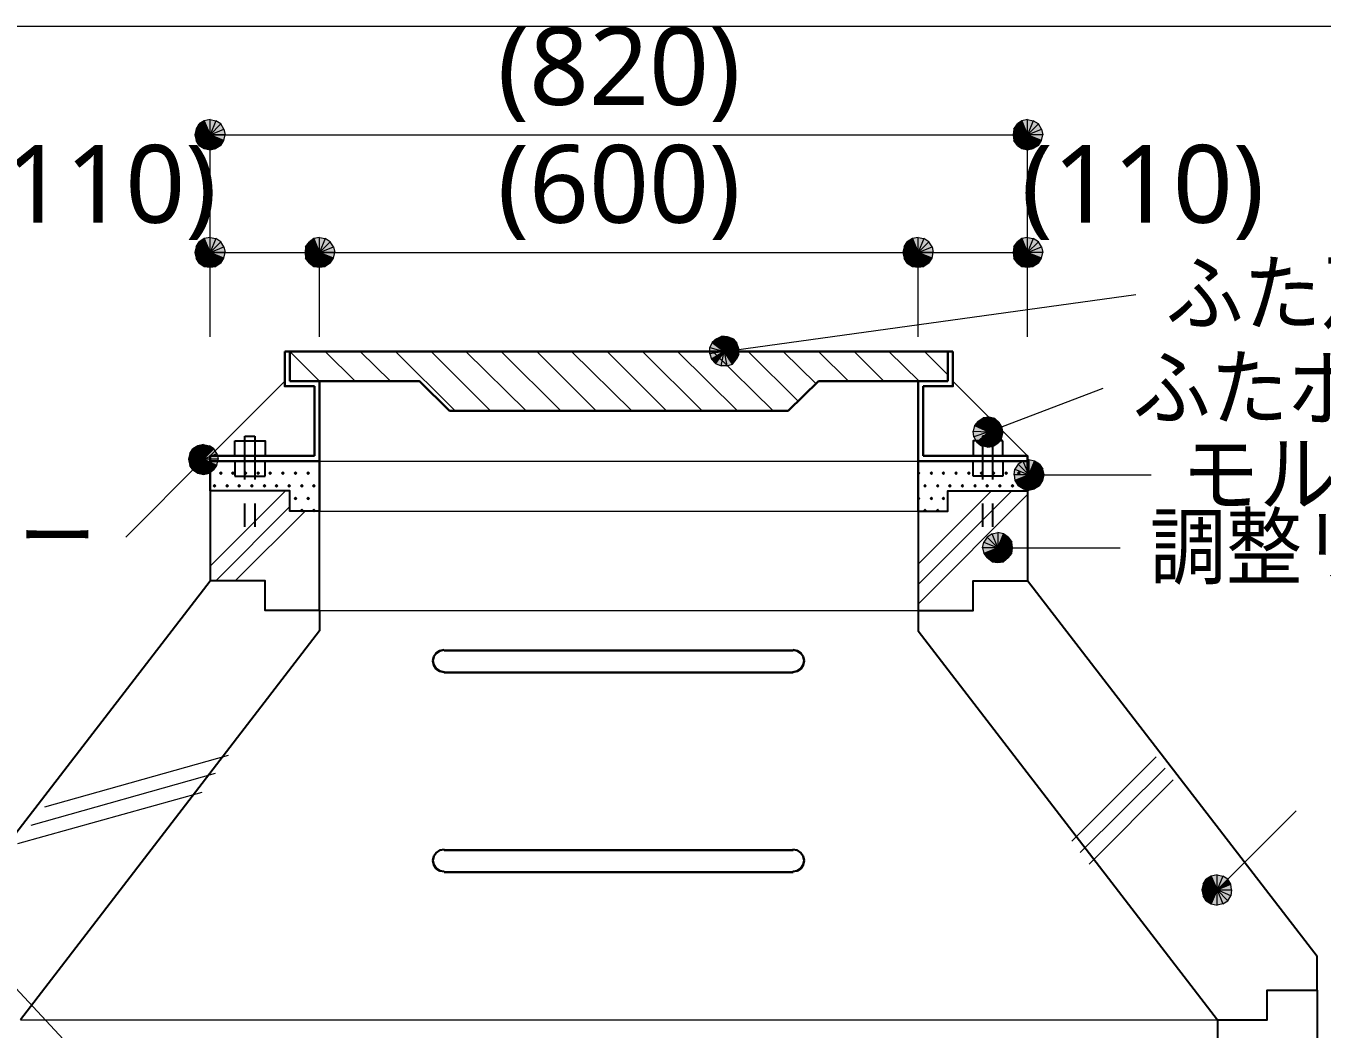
# Model space of a CAD drawing. Header units: millimetres. Extents: x 0 to 420, y 0 to 297.
# Drawn here: x 128.04 to 171.36, y 123.5 to 157.01 of the extents above; entities that cross this region are included whole.
import ezdxf
from ezdxf.enums import TextEntityAlignment as Align

# ---------------------------------------------------------------- set-up
doc = ezdxf.new("R2010")
doc.units = ezdxf.units.MM
doc.styles.add('kst32b', font='NotoSansJP-Variable.ttf')

msp = doc.modelspace()

# ---------------------------------------------------------------- hatches: boundary and pattern name
h = msp.add_hatch(color=7)
h.paths.add_polyline_path([(134.006, 153.839), (133.837, 153.733), (134.197, 153.374), (134.006, 153.839)])
h.paths.add_polyline_path([(133.837, 153.733), (134.197, 153.374), (133.731, 153.564), (133.837, 153.733)])
h.paths.add_polyline_path([(134.197, 153.374), (133.731, 153.564), (133.689, 153.374), (134.197, 153.374)])
h = msp.add_hatch(color=7)
h.paths.add_polyline_path([(134.557, 153.733), (134.387, 153.839), (134.197, 153.374), (134.557, 153.733)])
h.paths.add_polyline_path([(134.387, 153.839), (134.197, 153.374), (134.197, 153.882), (134.387, 153.839)])
h.paths.add_polyline_path([(134.197, 153.374), (134.197, 153.882), (134.006, 153.839), (134.197, 153.374)])
h = msp.add_hatch(color=7)
h.paths.add_polyline_path([(161.332, 153.839), (161.184, 153.733), (161.523, 153.374), (161.332, 153.839)])
h.paths.add_polyline_path([(161.184, 153.733), (161.523, 153.374), (161.057, 153.564), (161.184, 153.733)])
h.paths.add_polyline_path([(161.523, 153.374), (161.057, 153.564), (161.036, 153.374), (161.523, 153.374)])
h = msp.add_hatch(color=7)
h.paths.add_polyline_path([(161.883, 153.733), (161.713, 153.839), (161.523, 153.374), (161.883, 153.733)])
h.paths.add_polyline_path([(161.713, 153.839), (161.523, 153.374), (161.523, 153.882), (161.713, 153.839)])
h.paths.add_polyline_path([(161.523, 153.374), (161.523, 153.882), (161.332, 153.839), (161.523, 153.374)])
h = msp.add_hatch(color=7)
h.paths.add_polyline_path([(133.689, 153.374), (133.731, 153.183), (134.197, 153.374), (133.689, 153.374)])
h.paths.add_polyline_path([(133.731, 153.183), (134.197, 153.374), (133.837, 153.014), (133.731, 153.183)])
h.paths.add_polyline_path([(134.197, 153.374), (133.837, 153.014), (134.006, 152.908), (134.197, 153.374)])
for points in [[(134.006, 152.908), (134.197, 152.866), (134.197, 153.374), (134.006, 152.908)], [(161.332, 152.908), (161.523, 152.866), (161.523, 153.374), (161.332, 152.908)], [(134.006, 148.971), (134.197, 148.95), (134.197, 149.437), (134.006, 148.971)], [(137.668, 148.971), (137.859, 148.95), (137.859, 149.437), (137.668, 148.971)], [(157.671, 148.971), (157.861, 148.95), (157.861, 149.437), (157.671, 148.971)], [(161.332, 148.971), (161.523, 148.95), (161.523, 149.437), (161.332, 148.971)], [(150.961, 145.881), (151.088, 145.732), (151.384, 146.135), (150.961, 145.881)], [(160.697, 143.404), (160.676, 143.595), (160.211, 143.446), (160.697, 143.404)], [(133.795, 142.071), (133.985, 142.028), (133.985, 142.536), (133.795, 142.071)], [(134.557, 142.113), (134.535, 142.092), (134.514, 142.071), (134.535, 142.05), (134.557, 142.028), (134.578, 142.05), (134.599, 142.071), (134.578, 142.092), (134.557, 142.113)], [(134.959, 142.113), (134.938, 142.092), (134.916, 142.071), (134.938, 142.05), (134.959, 142.028), (134.98, 142.05), (135.001, 142.071), (134.98, 142.092), (134.959, 142.113)], [(135.382, 142.113), (135.361, 142.092), (135.34, 142.071), (135.361, 142.05), (135.382, 142.028), (135.403, 142.05), (135.424, 142.071), (135.403, 142.092), (135.382, 142.113)], [(135.805, 142.113), (135.784, 142.092), (135.763, 142.071), (135.784, 142.05), (135.805, 142.028), (135.827, 142.05), (135.848, 142.071), (135.827, 142.092), (135.805, 142.113)], [(136.208, 142.113), (136.186, 142.092), (136.165, 142.071), (136.186, 142.05), (136.208, 142.028), (136.229, 142.05), (136.25, 142.071), (136.229, 142.092), (136.208, 142.113)], [(136.631, 142.113), (136.61, 142.092), (136.588, 142.071), (136.61, 142.05), (136.631, 142.028), (136.652, 142.05), (136.673, 142.071), (136.652, 142.092), (136.631, 142.113)], [(137.054, 142.113), (137.033, 142.092), (137.012, 142.071), (137.033, 142.05), (137.054, 142.028), (137.075, 142.05), (137.096, 142.071), (137.075, 142.092), (137.054, 142.113)], [(137.478, 142.113), (137.456, 142.092), (137.435, 142.071), (137.456, 142.05), (137.478, 142.028), (137.499, 142.05), (137.52, 142.071), (137.499, 142.092), (137.478, 142.113)], [(157.882, 142.113), (157.861, 142.092), (157.84, 142.071), (157.861, 142.05), (157.882, 142.028), (157.903, 142.05), (157.925, 142.071), (157.903, 142.092), (157.882, 142.113)], [(158.305, 142.113), (158.284, 142.092), (158.263, 142.071), (158.284, 142.05), (158.305, 142.028), (158.327, 142.05), (158.348, 142.071), (158.327, 142.092), (158.305, 142.113)], [(158.708, 142.113), (158.687, 142.092), (158.665, 142.071), (158.687, 142.05), (158.708, 142.028), (158.729, 142.05), (158.75, 142.071), (158.729, 142.092), (158.708, 142.113)], [(159.131, 142.113), (159.11, 142.092), (159.089, 142.071), (159.11, 142.05), (159.131, 142.028), (159.152, 142.05), (159.173, 142.071), (159.152, 142.092), (159.131, 142.113)], [(159.554, 142.113), (159.533, 142.092), (159.512, 142.071), (159.533, 142.05), (159.554, 142.028), (159.576, 142.05), (159.597, 142.071), (159.576, 142.092), (159.554, 142.113)], [(159.978, 142.113), (159.957, 142.092), (159.935, 142.071), (159.957, 142.05), (159.978, 142.028), (159.999, 142.05), (160.02, 142.071), (159.999, 142.092), (159.978, 142.113)], [(160.38, 142.113), (160.359, 142.092), (160.337, 142.071), (160.359, 142.05), (160.38, 142.028), (160.401, 142.05), (160.422, 142.071), (160.401, 142.092), (160.38, 142.113)], [(160.803, 142.113), (160.782, 142.092), (160.761, 142.071), (160.782, 142.05), (160.803, 142.028), (160.824, 142.05), (160.846, 142.071), (160.824, 142.092), (160.803, 142.113)], [(161.227, 142.113), (161.205, 142.092), (161.184, 142.071), (161.205, 142.05), (161.227, 142.028), (161.248, 142.05), (161.269, 142.071), (161.248, 142.092), (161.227, 142.113)], [(134.345, 141.69), (134.324, 141.668), (134.303, 141.647), (134.324, 141.626), (134.345, 141.605), (134.366, 141.626), (134.387, 141.647), (134.366, 141.668), (134.345, 141.69)], [(134.768, 141.69), (134.747, 141.668), (134.726, 141.647), (134.747, 141.626), (134.768, 141.605), (134.789, 141.626), (134.811, 141.647), (134.789, 141.668), (134.768, 141.69)], [(135.17, 141.69), (135.149, 141.668), (135.128, 141.647), (135.149, 141.626), (135.17, 141.605), (135.192, 141.626), (135.213, 141.647), (135.192, 141.668), (135.17, 141.69)], [(135.594, 141.69), (135.572, 141.668), (135.551, 141.647), (135.572, 141.626), (135.594, 141.605), (135.615, 141.626), (135.636, 141.647), (135.615, 141.668), (135.594, 141.69)], [(136.017, 141.69), (135.996, 141.668), (135.975, 141.647), (135.996, 141.626), (136.017, 141.605), (136.038, 141.626), (136.059, 141.647), (136.038, 141.668), (136.017, 141.69)], [(136.419, 141.69), (136.398, 141.668), (136.377, 141.647), (136.398, 141.626), (136.419, 141.605), (136.44, 141.626), (136.462, 141.647), (136.44, 141.668), (136.419, 141.69)], [(136.843, 141.69), (136.821, 141.668), (136.8, 141.647), (136.821, 141.626), (136.843, 141.605), (136.864, 141.626), (136.885, 141.647), (136.864, 141.668), (136.843, 141.69)], [(137.266, 141.69), (137.245, 141.668), (137.224, 141.647), (137.245, 141.626), (137.266, 141.605), (137.287, 141.626), (137.308, 141.647), (137.287, 141.668), (137.266, 141.69)], [(137.668, 141.69), (137.647, 141.668), (137.626, 141.647), (137.647, 141.626), (137.668, 141.605), (137.689, 141.626), (137.71, 141.647), (137.689, 141.668), (137.668, 141.69)], [(158.094, 141.69), (158.073, 141.668), (158.052, 141.647), (158.073, 141.626), (158.094, 141.605), (158.115, 141.626), (158.136, 141.647), (158.115, 141.668), (158.094, 141.69)], [(158.517, 141.69), (158.496, 141.668), (158.475, 141.647), (158.496, 141.626), (158.517, 141.605), (158.538, 141.626), (158.56, 141.647), (158.538, 141.668), (158.517, 141.69)], [(158.919, 141.69), (158.898, 141.668), (158.877, 141.647), (158.898, 141.626), (158.919, 141.605), (158.941, 141.626), (158.962, 141.647), (158.941, 141.668), (158.919, 141.69)], [(159.343, 141.69), (159.321, 141.668), (159.3, 141.647), (159.321, 141.626), (159.343, 141.605), (159.364, 141.626), (159.385, 141.647), (159.364, 141.668), (159.343, 141.69)], [(159.766, 141.69), (159.745, 141.668), (159.724, 141.647), (159.745, 141.626), (159.766, 141.605), (159.787, 141.626), (159.808, 141.647), (159.787, 141.668), (159.766, 141.69)], [(160.168, 141.69), (160.147, 141.668), (160.126, 141.647), (160.147, 141.626), (160.168, 141.605), (160.189, 141.626), (160.211, 141.647), (160.189, 141.668), (160.168, 141.69)], [(160.592, 141.69), (160.57, 141.668), (160.549, 141.647), (160.57, 141.626), (160.592, 141.605), (160.613, 141.626), (160.634, 141.647), (160.613, 141.668), (160.592, 141.69)], [(161.015, 141.69), (160.994, 141.668), (160.972, 141.647), (160.994, 141.626), (161.015, 141.605), (161.036, 141.626), (161.057, 141.647), (161.036, 141.668), (161.015, 141.69)], [(161.417, 141.69), (161.396, 141.668), (161.375, 141.647), (161.396, 141.626), (161.417, 141.605), (161.438, 141.626), (161.459, 141.647), (161.438, 141.668), (161.417, 141.69)], [(162.031, 141.817), (162.073, 142.007), (161.565, 142.007), (162.031, 141.817)], [(137.054, 141.266), (137.033, 141.245), (137.012, 141.224), (137.033, 141.203), (137.054, 141.182), (137.075, 141.203), (137.096, 141.224), (137.075, 141.245), (137.054, 141.266)], [(137.478, 141.266), (137.456, 141.245), (137.435, 141.224), (137.456, 141.203), (137.478, 141.182), (137.499, 141.203), (137.52, 141.224), (137.499, 141.245), (137.478, 141.266)], [(157.882, 141.266), (157.861, 141.245), (157.84, 141.224), (157.861, 141.203), (157.882, 141.182), (157.903, 141.203), (157.925, 141.224), (157.903, 141.245), (157.882, 141.266)], [(158.305, 141.266), (158.284, 141.245), (158.263, 141.224), (158.284, 141.203), (158.305, 141.182), (158.327, 141.203), (158.348, 141.224), (158.327, 141.245), (158.305, 141.266)], [(158.708, 141.266), (158.687, 141.245), (158.665, 141.224), (158.687, 141.203), (158.708, 141.182), (158.729, 141.203), (158.75, 141.224), (158.729, 141.245), (158.708, 141.266)], [(137.266, 140.864), (137.245, 140.843), (137.224, 140.822), (137.245, 140.801), (137.266, 140.779), (137.287, 140.801), (137.308, 140.822), (137.287, 140.843), (137.266, 140.864)], [(137.668, 140.864), (137.647, 140.843), (137.626, 140.822), (137.647, 140.801), (137.668, 140.779), (137.689, 140.801), (137.71, 140.822), (137.689, 140.843), (137.668, 140.864)], [(158.094, 140.864), (158.073, 140.843), (158.052, 140.822), (158.073, 140.801), (158.094, 140.779), (158.115, 140.801), (158.136, 140.822), (158.115, 140.843), (158.094, 140.864)], [(158.517, 140.864), (158.496, 140.843), (158.475, 140.822), (158.496, 140.801), (158.517, 140.779), (158.538, 140.801), (158.56, 140.822), (158.538, 140.843), (158.517, 140.864)], [(160.994, 139.383), (161.015, 139.573), (160.528, 139.573), (160.994, 139.383)], [(168.317, 128.333), (168.212, 128.503), (167.852, 128.143), (168.317, 128.333)]]:
    msp.add_hatch(color=7).paths.add_polyline_path(points)
h = msp.add_hatch(color=7)
h.paths.add_polyline_path([(134.662, 153.183), (134.705, 153.374), (134.197, 153.374), (134.662, 153.183)])
h.paths.add_polyline_path([(134.705, 153.374), (134.197, 153.374), (134.662, 153.564), (134.705, 153.374)])
h.paths.add_polyline_path([(134.197, 153.374), (134.662, 153.564), (134.557, 153.733), (134.197, 153.374)])
h = msp.add_hatch(color=7)
h.paths.add_polyline_path([(134.197, 152.866), (134.387, 152.908), (134.197, 153.374), (134.197, 152.866)])
h.paths.add_polyline_path([(134.387, 152.908), (134.197, 153.374), (134.557, 153.014), (134.387, 152.908)])
h.paths.add_polyline_path([(134.197, 153.374), (134.557, 153.014), (134.662, 153.183), (134.197, 153.374)])
h = msp.add_hatch(color=7)
h.paths.add_polyline_path([(161.036, 153.374), (161.057, 153.183), (161.523, 153.374), (161.036, 153.374)])
h.paths.add_polyline_path([(161.057, 153.183), (161.523, 153.374), (161.184, 153.014), (161.057, 153.183)])
h.paths.add_polyline_path([(161.523, 153.374), (161.184, 153.014), (161.332, 152.908), (161.523, 153.374)])
h = msp.add_hatch(color=7)
h.paths.add_polyline_path([(161.988, 153.183), (162.031, 153.374), (161.523, 153.374), (161.988, 153.183)])
h.paths.add_polyline_path([(162.031, 153.374), (161.523, 153.374), (161.988, 153.564), (162.031, 153.374)])
h.paths.add_polyline_path([(161.523, 153.374), (161.988, 153.564), (161.883, 153.733), (161.523, 153.374)])
h = msp.add_hatch(color=7)
h.paths.add_polyline_path([(161.523, 152.866), (161.713, 152.908), (161.523, 153.374), (161.523, 152.866)])
h.paths.add_polyline_path([(161.713, 152.908), (161.523, 153.374), (161.883, 153.014), (161.713, 152.908)])
h.paths.add_polyline_path([(161.523, 153.374), (161.883, 153.014), (161.988, 153.183), (161.523, 153.374)])
h = msp.add_hatch(color=7)
h.paths.add_polyline_path([(134.006, 149.902), (133.837, 149.796), (134.197, 149.437), (134.006, 149.902)])
h.paths.add_polyline_path([(133.837, 149.796), (134.197, 149.437), (133.731, 149.627), (133.837, 149.796)])
h.paths.add_polyline_path([(134.197, 149.437), (133.731, 149.627), (133.689, 149.437), (134.197, 149.437)])
h = msp.add_hatch(color=7)
h.paths.add_polyline_path([(134.557, 149.796), (134.387, 149.902), (134.197, 149.437), (134.557, 149.796)])
h.paths.add_polyline_path([(134.387, 149.902), (134.197, 149.437), (134.197, 149.945), (134.387, 149.902)])
h.paths.add_polyline_path([(134.197, 149.437), (134.197, 149.945), (134.006, 149.902), (134.197, 149.437)])
h = msp.add_hatch(color=7)
h.paths.add_polyline_path([(137.668, 149.902), (137.52, 149.796), (137.859, 149.437), (137.668, 149.902)])
h.paths.add_polyline_path([(137.52, 149.796), (137.859, 149.437), (137.393, 149.627), (137.52, 149.796)])
h.paths.add_polyline_path([(137.859, 149.437), (137.393, 149.627), (137.372, 149.437), (137.859, 149.437)])
h = msp.add_hatch(color=7)
h.paths.add_polyline_path([(138.218, 149.796), (138.049, 149.902), (137.859, 149.437), (138.218, 149.796)])
h.paths.add_polyline_path([(138.049, 149.902), (137.859, 149.437), (137.859, 149.945), (138.049, 149.902)])
h.paths.add_polyline_path([(137.859, 149.437), (137.859, 149.945), (137.668, 149.902), (137.859, 149.437)])
h = msp.add_hatch(color=7)
h.paths.add_polyline_path([(157.671, 149.902), (157.501, 149.796), (157.861, 149.437), (157.671, 149.902)])
h.paths.add_polyline_path([(157.501, 149.796), (157.861, 149.437), (157.395, 149.627), (157.501, 149.796)])
h.paths.add_polyline_path([(157.861, 149.437), (157.395, 149.627), (157.353, 149.437), (157.861, 149.437)])
h = msp.add_hatch(color=7)
h.paths.add_polyline_path([(158.221, 149.796), (158.052, 149.902), (157.861, 149.437), (158.221, 149.796)])
h.paths.add_polyline_path([(158.052, 149.902), (157.861, 149.437), (157.861, 149.945), (158.052, 149.902)])
h.paths.add_polyline_path([(157.861, 149.437), (157.861, 149.945), (157.671, 149.902), (157.861, 149.437)])
h = msp.add_hatch(color=7)
h.paths.add_polyline_path([(161.332, 149.902), (161.184, 149.796), (161.523, 149.437), (161.332, 149.902)])
h.paths.add_polyline_path([(161.184, 149.796), (161.523, 149.437), (161.057, 149.627), (161.184, 149.796)])
h.paths.add_polyline_path([(161.523, 149.437), (161.057, 149.627), (161.036, 149.437), (161.523, 149.437)])
h = msp.add_hatch(color=7)
h.paths.add_polyline_path([(161.883, 149.796), (161.713, 149.902), (161.523, 149.437), (161.883, 149.796)])
h.paths.add_polyline_path([(161.713, 149.902), (161.523, 149.437), (161.523, 149.945), (161.713, 149.902)])
h.paths.add_polyline_path([(161.523, 149.437), (161.523, 149.945), (161.332, 149.902), (161.523, 149.437)])
h = msp.add_hatch(color=7)
h.paths.add_polyline_path([(134.662, 149.246), (134.705, 149.437), (134.197, 149.437), (134.662, 149.246)])
h.paths.add_polyline_path([(134.705, 149.437), (134.197, 149.437), (134.662, 149.627), (134.705, 149.437)])
h.paths.add_polyline_path([(134.197, 149.437), (134.662, 149.627), (134.557, 149.796), (134.197, 149.437)])
h = msp.add_hatch(color=7)
h.paths.add_polyline_path([(138.324, 149.246), (138.367, 149.437), (137.859, 149.437), (138.324, 149.246)])
h.paths.add_polyline_path([(138.367, 149.437), (137.859, 149.437), (138.324, 149.627), (138.367, 149.437)])
h.paths.add_polyline_path([(137.859, 149.437), (138.324, 149.627), (138.218, 149.796), (137.859, 149.437)])
h = msp.add_hatch(color=7)
h.paths.add_polyline_path([(158.327, 149.246), (158.369, 149.437), (157.861, 149.437), (158.327, 149.246)])
h.paths.add_polyline_path([(158.369, 149.437), (157.861, 149.437), (158.327, 149.627), (158.369, 149.437)])
h.paths.add_polyline_path([(157.861, 149.437), (158.327, 149.627), (158.221, 149.796), (157.861, 149.437)])
h = msp.add_hatch(color=7)
h.paths.add_polyline_path([(161.988, 149.246), (162.031, 149.437), (161.523, 149.437), (161.988, 149.246)])
h.paths.add_polyline_path([(162.031, 149.437), (161.523, 149.437), (161.988, 149.627), (162.031, 149.437)])
h.paths.add_polyline_path([(161.523, 149.437), (161.988, 149.627), (161.883, 149.796), (161.523, 149.437)])
h = msp.add_hatch(color=7)
h.paths.add_polyline_path([(133.689, 149.437), (133.731, 149.246), (134.197, 149.437), (133.689, 149.437)])
h.paths.add_polyline_path([(133.731, 149.246), (134.197, 149.437), (133.837, 149.077), (133.731, 149.246)])
h.paths.add_polyline_path([(134.197, 149.437), (133.837, 149.077), (134.006, 148.971), (134.197, 149.437)])
h = msp.add_hatch(color=7)
h.paths.add_polyline_path([(134.197, 148.95), (134.387, 148.971), (134.197, 149.437), (134.197, 148.95)])
h.paths.add_polyline_path([(134.387, 148.971), (134.197, 149.437), (134.557, 149.077), (134.387, 148.971)])
h.paths.add_polyline_path([(134.197, 149.437), (134.557, 149.077), (134.662, 149.246), (134.197, 149.437)])
h = msp.add_hatch(color=7)
h.paths.add_polyline_path([(137.372, 149.437), (137.393, 149.246), (137.859, 149.437), (137.372, 149.437)])
h.paths.add_polyline_path([(137.393, 149.246), (137.859, 149.437), (137.52, 149.077), (137.393, 149.246)])
h.paths.add_polyline_path([(137.859, 149.437), (137.52, 149.077), (137.668, 148.971), (137.859, 149.437)])
h = msp.add_hatch(color=7)
h.paths.add_polyline_path([(137.859, 148.95), (138.049, 148.971), (137.859, 149.437), (137.859, 148.95)])
h.paths.add_polyline_path([(138.049, 148.971), (137.859, 149.437), (138.218, 149.077), (138.049, 148.971)])
h.paths.add_polyline_path([(137.859, 149.437), (138.218, 149.077), (138.324, 149.246), (137.859, 149.437)])
h = msp.add_hatch(color=7)
h.paths.add_polyline_path([(157.353, 149.437), (157.395, 149.246), (157.861, 149.437), (157.353, 149.437)])
h.paths.add_polyline_path([(157.395, 149.246), (157.861, 149.437), (157.501, 149.077), (157.395, 149.246)])
h.paths.add_polyline_path([(157.861, 149.437), (157.501, 149.077), (157.671, 148.971), (157.861, 149.437)])
h = msp.add_hatch(color=7)
h.paths.add_polyline_path([(157.861, 148.95), (158.052, 148.971), (157.861, 149.437), (157.861, 148.95)])
h.paths.add_polyline_path([(158.052, 148.971), (157.861, 149.437), (158.221, 149.077), (158.052, 148.971)])
h.paths.add_polyline_path([(157.861, 149.437), (158.221, 149.077), (158.327, 149.246), (157.861, 149.437)])
h = msp.add_hatch(color=7)
h.paths.add_polyline_path([(161.036, 149.437), (161.057, 149.246), (161.523, 149.437), (161.036, 149.437)])
h.paths.add_polyline_path([(161.057, 149.246), (161.523, 149.437), (161.184, 149.077), (161.057, 149.246)])
h.paths.add_polyline_path([(161.523, 149.437), (161.184, 149.077), (161.332, 148.971), (161.523, 149.437)])
h = msp.add_hatch(color=7)
h.paths.add_polyline_path([(161.523, 148.95), (161.713, 148.971), (161.523, 149.437), (161.523, 148.95)])
h.paths.add_polyline_path([(161.713, 148.971), (161.523, 149.437), (161.883, 149.077), (161.713, 148.971)])
h.paths.add_polyline_path([(161.523, 149.437), (161.883, 149.077), (161.988, 149.246), (161.523, 149.437)])
h = msp.add_hatch(color=7)
h.paths.add_polyline_path([(150.982, 146.431), (150.897, 146.262), (151.384, 146.135), (150.982, 146.431)])
h.paths.add_polyline_path([(150.897, 146.262), (151.384, 146.135), (150.897, 146.05), (150.897, 146.262)])
h.paths.add_polyline_path([(151.384, 146.135), (150.897, 146.05), (150.961, 145.881), (151.384, 146.135)])
h = msp.add_hatch(color=7)
h.paths.add_polyline_path([(151.49, 146.621), (151.299, 146.643), (151.384, 146.135), (151.49, 146.621)])
h.paths.add_polyline_path([(151.299, 146.643), (151.384, 146.135), (151.13, 146.558), (151.299, 146.643)])
h.paths.add_polyline_path([(151.384, 146.135), (151.13, 146.558), (150.982, 146.431), (151.384, 146.135)])
h = msp.add_hatch(color=7)
h.paths.add_polyline_path([(151.871, 146.219), (151.807, 146.41), (151.384, 146.135), (151.871, 146.219)])
h.paths.add_polyline_path([(151.807, 146.41), (151.384, 146.135), (151.68, 146.558), (151.807, 146.41)])
h.paths.add_polyline_path([(151.384, 146.135), (151.68, 146.558), (151.49, 146.621), (151.384, 146.135)])
h = msp.add_hatch(color=7)
h.paths.add_polyline_path([(151.088, 145.732), (151.278, 145.648), (151.384, 146.135), (151.088, 145.732)])
h.paths.add_polyline_path([(151.278, 145.648), (151.384, 146.135), (151.469, 145.648), (151.278, 145.648)])
h.paths.add_polyline_path([(151.384, 146.135), (151.469, 145.648), (151.659, 145.711), (151.384, 146.135)])
h = msp.add_hatch(color=7)
h.paths.add_polyline_path([(151.659, 145.711), (151.786, 145.859), (151.384, 146.135), (151.659, 145.711)])
h.paths.add_polyline_path([(151.786, 145.859), (151.384, 146.135), (151.871, 146.029), (151.786, 145.859)])
h.paths.add_polyline_path([(151.384, 146.135), (151.871, 146.029), (151.871, 146.219), (151.384, 146.135)])
h = msp.add_hatch(color=7)
h.paths.add_polyline_path([(160.232, 143.933), (160.041, 143.912), (160.211, 143.446), (160.232, 143.933)])
h.paths.add_polyline_path([(160.041, 143.912), (160.211, 143.446), (159.872, 143.806), (160.041, 143.912)])
h.paths.add_polyline_path([(160.211, 143.446), (159.872, 143.806), (159.745, 143.658), (160.211, 143.446)])
h = msp.add_hatch(color=7)
h.paths.add_polyline_path([(160.676, 143.595), (160.57, 143.764), (160.211, 143.446), (160.676, 143.595)])
h.paths.add_polyline_path([(160.57, 143.764), (160.211, 143.446), (160.422, 143.891), (160.57, 143.764)])
h.paths.add_polyline_path([(160.211, 143.446), (160.422, 143.891), (160.232, 143.933), (160.211, 143.446)])
h = msp.add_hatch(color=7)
h.paths.add_polyline_path([(159.745, 143.658), (159.703, 143.468), (160.211, 143.446), (159.745, 143.658)])
h.paths.add_polyline_path([(159.703, 143.468), (160.211, 143.446), (159.724, 143.277), (159.703, 143.468)])
h.paths.add_polyline_path([(160.211, 143.446), (159.724, 143.277), (159.829, 143.108), (160.211, 143.446)])
h = msp.add_hatch(color=7)
h.paths.add_polyline_path([(159.829, 143.108), (159.978, 142.981), (160.211, 143.446), (159.829, 143.108)])
h.paths.add_polyline_path([(159.978, 142.981), (160.211, 143.446), (160.168, 142.938), (159.978, 142.981)])
h.paths.add_polyline_path([(160.211, 143.446), (160.168, 142.938), (160.359, 142.96), (160.211, 143.446)])
h = msp.add_hatch(color=7)
h.paths.add_polyline_path([(160.359, 142.96), (160.528, 143.065), (160.211, 143.446), (160.359, 142.96)])
h.paths.add_polyline_path([(160.528, 143.065), (160.211, 143.446), (160.655, 143.214), (160.528, 143.065)])
h.paths.add_polyline_path([(160.211, 143.446), (160.655, 143.214), (160.697, 143.404), (160.211, 143.446)])
h = msp.add_hatch(color=7)
h.paths.add_polyline_path([(133.795, 142.981), (133.625, 142.875), (133.985, 142.536), (133.795, 142.981)])
h.paths.add_polyline_path([(133.625, 142.875), (133.985, 142.536), (133.519, 142.727), (133.625, 142.875)])
h.paths.add_polyline_path([(133.985, 142.536), (133.519, 142.727), (133.477, 142.536), (133.985, 142.536)])
h = msp.add_hatch(color=7)
h.paths.add_polyline_path([(134.324, 142.875), (134.176, 142.981), (133.985, 142.536), (134.324, 142.875)])
h.paths.add_polyline_path([(134.176, 142.981), (133.985, 142.536), (133.985, 143.023), (134.176, 142.981)])
h.paths.add_polyline_path([(133.985, 142.536), (133.985, 143.023), (133.795, 142.981), (133.985, 142.536)])
h = msp.add_hatch(color=7)
h.paths.add_polyline_path([(133.477, 142.536), (133.519, 142.325), (133.985, 142.536), (133.477, 142.536)])
h.paths.add_polyline_path([(133.519, 142.325), (133.985, 142.536), (133.625, 142.176), (133.519, 142.325)])
h.paths.add_polyline_path([(133.985, 142.536), (133.625, 142.176), (133.795, 142.071), (133.985, 142.536)])
h = msp.add_hatch(color=7)
h.paths.add_polyline_path([(134.429, 142.325), (134.472, 142.536), (133.985, 142.536), (134.429, 142.325)])
h.paths.add_polyline_path([(134.472, 142.536), (133.985, 142.536), (134.429, 142.727), (134.472, 142.536)])
h.paths.add_polyline_path([(133.985, 142.536), (134.429, 142.727), (134.324, 142.875), (133.985, 142.536)])
h = msp.add_hatch(color=7)
h.paths.add_polyline_path([(133.985, 142.028), (134.176, 142.071), (133.985, 142.536), (133.985, 142.028)])
h.paths.add_polyline_path([(134.176, 142.071), (133.985, 142.536), (134.324, 142.176), (134.176, 142.071)])
h.paths.add_polyline_path([(133.985, 142.536), (134.324, 142.176), (134.429, 142.325), (133.985, 142.536)])
h = msp.add_hatch(color=7)
h.paths.add_polyline_path([(161.205, 142.367), (161.1, 142.198), (161.565, 142.007), (161.205, 142.367)])
h.paths.add_polyline_path([(161.1, 142.198), (161.565, 142.007), (161.078, 142.007), (161.1, 142.198)])
h.paths.add_polyline_path([(161.565, 142.007), (161.078, 142.007), (161.1, 141.817), (161.565, 142.007)])
h = msp.add_hatch(color=7)
h.paths.add_polyline_path([(161.756, 142.473), (161.565, 142.515), (161.565, 142.007), (161.756, 142.473)])
h.paths.add_polyline_path([(161.565, 142.515), (161.565, 142.007), (161.375, 142.473), (161.565, 142.515)])
h.paths.add_polyline_path([(161.565, 142.007), (161.375, 142.473), (161.205, 142.367), (161.565, 142.007)])
h = msp.add_hatch(color=7)
h.paths.add_polyline_path([(162.073, 142.007), (162.031, 142.198), (161.565, 142.007), (162.073, 142.007)])
h.paths.add_polyline_path([(162.031, 142.198), (161.565, 142.007), (161.925, 142.367), (162.031, 142.198)])
h.paths.add_polyline_path([(161.565, 142.007), (161.925, 142.367), (161.756, 142.473), (161.565, 142.007)])
h = msp.add_hatch(color=7)
h.paths.add_polyline_path([(161.1, 141.817), (161.205, 141.647), (161.565, 142.007), (161.1, 141.817)])
h.paths.add_polyline_path([(161.205, 141.647), (161.565, 142.007), (161.375, 141.542), (161.205, 141.647)])
h.paths.add_polyline_path([(161.565, 142.007), (161.375, 141.542), (161.565, 141.499), (161.565, 142.007)])
h = msp.add_hatch(color=7)
h.paths.add_polyline_path([(161.565, 141.499), (161.756, 141.542), (161.565, 142.007), (161.565, 141.499)])
h.paths.add_polyline_path([(161.756, 141.542), (161.565, 142.007), (161.925, 141.647), (161.756, 141.542)])
h.paths.add_polyline_path([(161.565, 142.007), (161.925, 141.647), (162.031, 141.817), (161.565, 142.007)])
h = msp.add_hatch(color=7)
h.paths.add_polyline_path([(160.168, 139.933), (160.062, 139.763), (160.528, 139.573), (160.168, 139.933)])
h.paths.add_polyline_path([(160.062, 139.763), (160.528, 139.573), (160.02, 139.573), (160.062, 139.763)])
h.paths.add_polyline_path([(160.528, 139.573), (160.02, 139.573), (160.062, 139.383), (160.528, 139.573)])
h = msp.add_hatch(color=7)
h.paths.add_polyline_path([(160.719, 140.039), (160.528, 140.081), (160.528, 139.573), (160.719, 140.039)])
h.paths.add_polyline_path([(160.528, 140.081), (160.528, 139.573), (160.337, 140.039), (160.528, 140.081)])
h.paths.add_polyline_path([(160.528, 139.573), (160.337, 140.039), (160.168, 139.933), (160.528, 139.573)])
h = msp.add_hatch(color=7)
h.paths.add_polyline_path([(161.015, 139.573), (160.994, 139.763), (160.528, 139.573), (161.015, 139.573)])
h.paths.add_polyline_path([(160.994, 139.763), (160.528, 139.573), (160.867, 139.933), (160.994, 139.763)])
h.paths.add_polyline_path([(160.528, 139.573), (160.867, 139.933), (160.719, 140.039), (160.528, 139.573)])
h = msp.add_hatch(color=7)
h.paths.add_polyline_path([(160.062, 139.383), (160.168, 139.234), (160.528, 139.573), (160.062, 139.383)])
h.paths.add_polyline_path([(160.168, 139.234), (160.528, 139.573), (160.337, 139.107), (160.168, 139.234)])
h.paths.add_polyline_path([(160.528, 139.573), (160.337, 139.107), (160.528, 139.086), (160.528, 139.573)])
h = msp.add_hatch(color=7)
h.paths.add_polyline_path([(160.528, 139.086), (160.719, 139.107), (160.528, 139.573), (160.528, 139.086)])
h.paths.add_polyline_path([(160.719, 139.107), (160.528, 139.573), (160.867, 139.234), (160.719, 139.107)])
h.paths.add_polyline_path([(160.528, 139.573), (160.867, 139.234), (160.994, 139.383), (160.528, 139.573)])
h = msp.add_hatch(color=7)
h.paths.add_polyline_path([(167.661, 128.609), (167.492, 128.503), (167.852, 128.143), (167.661, 128.609)])
h.paths.add_polyline_path([(167.492, 128.503), (167.852, 128.143), (167.386, 128.333), (167.492, 128.503)])
h.paths.add_polyline_path([(167.852, 128.143), (167.386, 128.333), (167.344, 128.143), (167.852, 128.143)])
h = msp.add_hatch(color=7)
h.paths.add_polyline_path([(168.212, 128.503), (168.042, 128.609), (167.852, 128.143), (168.212, 128.503)])
h.paths.add_polyline_path([(168.042, 128.609), (167.852, 128.143), (167.852, 128.651), (168.042, 128.609)])
h.paths.add_polyline_path([(167.852, 128.143), (167.852, 128.651), (167.661, 128.609), (167.852, 128.143)])
h = msp.add_hatch(color=7)
h.paths.add_polyline_path([(168.212, 127.783), (168.317, 127.952), (167.852, 128.143), (168.212, 127.783)])
h.paths.add_polyline_path([(168.317, 127.952), (167.852, 128.143), (168.338, 128.143), (168.317, 127.952)])
h.paths.add_polyline_path([(167.852, 128.143), (168.338, 128.143), (168.317, 128.333), (167.852, 128.143)])
h = msp.add_hatch(color=7)
h.paths.add_polyline_path([(167.344, 128.143), (167.386, 127.952), (167.852, 128.143), (167.344, 128.143)])
h.paths.add_polyline_path([(167.386, 127.952), (167.852, 128.143), (167.492, 127.783), (167.386, 127.952)])
h.paths.add_polyline_path([(167.852, 128.143), (167.492, 127.783), (167.661, 127.677), (167.852, 128.143)])
h = msp.add_hatch(color=7)
h.paths.add_polyline_path([(167.661, 127.677), (167.852, 127.635), (167.852, 128.143), (167.661, 127.677)])
h.paths.add_polyline_path([(167.852, 127.635), (167.852, 128.143), (168.042, 127.677), (167.852, 127.635)])
h.paths.add_polyline_path([(167.852, 128.143), (168.042, 127.677), (168.212, 127.783), (167.852, 128.143)])

# ---------------------------------------------------------------- linework, layer by layer
at = {"lineweight": 13}
for points in [[(394.166, 156.993), (26.183, 156.993)], [(134.197, 146.621), (134.197, 153.374)], [(134.197, 153.374), (161.523, 153.374)], [(161.523, 146.621), (161.523, 153.374)], [(134.197, 149.437), (137.859, 149.437), (157.861, 149.437), (161.523, 149.437)], [(137.859, 146.621), (137.859, 149.437)], [(157.861, 146.621), (157.861, 149.437)], [(151.384, 146.135), (165.142, 148.04)], [(137.859, 145.14), (136.864, 146.135)], [(139.044, 145.14), (138.049, 146.135)], [(140.229, 145.14), (139.213, 146.135)], [(142.388, 144.145), (140.399, 146.135)], [(143.574, 144.145), (141.584, 146.135)], [(144.759, 144.145), (142.748, 146.135)], [(145.923, 144.145), (143.933, 146.135)], [(147.108, 144.145), (145.119, 146.135)], [(148.294, 144.145), (146.283, 146.135)], [(149.458, 144.145), (147.468, 146.135)], [(150.643, 144.145), (148.654, 146.135)], [(151.829, 144.145), (149.818, 146.135)], [(153.014, 144.145), (151.003, 146.135)], [(153.861, 144.462), (152.188, 146.135)], [(154.453, 145.055), (153.353, 146.135)], [(155.533, 145.14), (154.538, 146.135)], [(156.718, 145.14), (155.723, 146.135)], [(157.903, 145.14), (156.887, 146.135)], [(158.856, 145.351), (158.073, 146.135)], [(134.197, 142.642), (136.694, 145.14)], [(161.523, 142.642), (159.025, 145.14)], [(160.211, 143.446), (164.042, 144.907)], [(133.985, 142.536), (131.382, 139.933)], [(137.859, 142.473), (157.861, 142.473)], [(161.565, 142.007), (165.65, 142.007)], [(134.197, 138.959), (136.716, 141.478)], [(160.994, 141.478), (157.861, 138.345)], [(157.861, 139.023), (160.316, 141.478)], [(161.523, 141.351), (157.861, 137.689)], [(136.864, 140.949), (134.387, 138.472)], [(137.372, 140.801), (135.043, 138.472)], [(137.859, 140.801), (157.861, 140.801)], [(160.528, 139.573), (164.613, 139.573)], [(137.859, 137.477), (157.861, 137.477)], [(128.672, 130.916), (134.811, 132.651)], [(163.004, 129.773), (165.82, 132.588)], [(166.116, 132.207), (163.28, 129.392)], [(134.366, 132.038), (128.207, 130.302)], [(166.391, 131.826), (163.576, 129.011)], [(133.921, 131.403), (127.762, 129.688)], [(167.852, 128.143), (170.497, 130.789)], [(142.134, 109.326), (122.788, 130.154)], [(127.868, 123.804), (167.873, 123.804)]]:
    msp.add_lwpolyline(points, dxfattribs=at)
at = {"lineweight": 0}
for points in [[(134.006, 153.839), (133.837, 153.733), (134.197, 153.374)], [(134.197, 153.374), (134.197, 153.882), (134.006, 153.839)], [(134.387, 153.839), (134.197, 153.374), (134.197, 153.882)], [(134.557, 153.733), (134.387, 153.839), (134.197, 153.374)], [(161.332, 153.839), (161.184, 153.733), (161.523, 153.374)], [(161.523, 153.374), (161.523, 153.882), (161.332, 153.839)], [(161.713, 153.839), (161.523, 153.374), (161.523, 153.882)], [(161.883, 153.733), (161.713, 153.839), (161.523, 153.374)], [(134.197, 153.374), (133.731, 153.564), (133.689, 153.374)], [(133.689, 153.374), (133.731, 153.183), (134.197, 153.374)], [(133.837, 153.733), (134.197, 153.374), (133.731, 153.564)], [(133.731, 153.183), (134.197, 153.374), (133.837, 153.014)], [(134.197, 153.374), (133.837, 153.014), (134.006, 152.908)], [(134.006, 152.908), (134.197, 152.866), (134.197, 153.374)], [(134.197, 153.374), (134.662, 153.564), (134.557, 153.733)], [(134.705, 153.374), (134.197, 153.374), (134.662, 153.564)], [(134.197, 152.866), (134.387, 152.908), (134.197, 153.374)], [(134.387, 152.908), (134.197, 153.374), (134.557, 153.014)], [(134.197, 153.374), (134.557, 153.014), (134.662, 153.183)], [(134.662, 153.183), (134.705, 153.374), (134.197, 153.374)], [(161.523, 153.374), (161.057, 153.564), (161.036, 153.374)], [(161.036, 153.374), (161.057, 153.183), (161.523, 153.374)], [(161.184, 153.733), (161.523, 153.374), (161.057, 153.564)], [(161.057, 153.183), (161.523, 153.374), (161.184, 153.014)], [(161.523, 153.374), (161.184, 153.014), (161.332, 152.908)], [(161.332, 152.908), (161.523, 152.866), (161.523, 153.374)], [(161.523, 153.374), (161.988, 153.564), (161.883, 153.733)], [(162.031, 153.374), (161.523, 153.374), (161.988, 153.564)], [(161.523, 152.866), (161.713, 152.908), (161.523, 153.374)], [(161.713, 152.908), (161.523, 153.374), (161.883, 153.014)], [(161.523, 153.374), (161.883, 153.014), (161.988, 153.183)], [(161.988, 153.183), (162.031, 153.374), (161.523, 153.374)], [(134.006, 149.902), (133.837, 149.796), (134.197, 149.437)], [(134.197, 149.437), (134.197, 149.945), (134.006, 149.902)], [(134.387, 149.902), (134.197, 149.437), (134.197, 149.945)], [(134.557, 149.796), (134.387, 149.902), (134.197, 149.437)], [(137.668, 149.902), (137.52, 149.796), (137.859, 149.437)], [(137.859, 149.437), (137.859, 149.945), (137.668, 149.902)], [(138.049, 149.902), (137.859, 149.437), (137.859, 149.945)], [(138.218, 149.796), (138.049, 149.902), (137.859, 149.437)], [(157.671, 149.902), (157.501, 149.796), (157.861, 149.437)], [(157.861, 149.437), (157.861, 149.945), (157.671, 149.902)], [(158.052, 149.902), (157.861, 149.437), (157.861, 149.945)], [(158.221, 149.796), (158.052, 149.902), (157.861, 149.437)], [(161.332, 149.902), (161.184, 149.796), (161.523, 149.437)], [(161.523, 149.437), (161.523, 149.945), (161.332, 149.902)], [(161.713, 149.902), (161.523, 149.437), (161.523, 149.945)], [(161.883, 149.796), (161.713, 149.902), (161.523, 149.437)], [(134.197, 149.437), (133.731, 149.627), (133.689, 149.437)], [(133.837, 149.796), (134.197, 149.437), (133.731, 149.627)], [(134.197, 149.437), (134.662, 149.627), (134.557, 149.796)], [(134.705, 149.437), (134.197, 149.437), (134.662, 149.627)], [(137.859, 149.437), (137.393, 149.627), (137.372, 149.437)], [(137.52, 149.796), (137.859, 149.437), (137.393, 149.627)], [(137.859, 149.437), (138.324, 149.627), (138.218, 149.796)], [(138.367, 149.437), (137.859, 149.437), (138.324, 149.627)], [(157.861, 149.437), (157.395, 149.627), (157.353, 149.437)], [(157.501, 149.796), (157.861, 149.437), (157.395, 149.627)], [(157.861, 149.437), (158.327, 149.627), (158.221, 149.796)], [(158.369, 149.437), (157.861, 149.437), (158.327, 149.627)], [(161.523, 149.437), (161.057, 149.627), (161.036, 149.437)], [(161.184, 149.796), (161.523, 149.437), (161.057, 149.627)], [(161.523, 149.437), (161.988, 149.627), (161.883, 149.796)], [(162.031, 149.437), (161.523, 149.437), (161.988, 149.627)], [(133.689, 149.437), (133.731, 149.246), (134.197, 149.437)], [(133.731, 149.246), (134.197, 149.437), (133.837, 149.077)], [(134.197, 149.437), (133.837, 149.077), (134.006, 148.971)], [(134.006, 148.971), (134.197, 148.95), (134.197, 149.437)], [(134.197, 148.95), (134.387, 148.971), (134.197, 149.437)], [(134.387, 148.971), (134.197, 149.437), (134.557, 149.077)], [(134.197, 149.437), (134.557, 149.077), (134.662, 149.246)], [(134.662, 149.246), (134.705, 149.437), (134.197, 149.437)], [(137.372, 149.437), (137.393, 149.246), (137.859, 149.437)], [(137.393, 149.246), (137.859, 149.437), (137.52, 149.077)], [(137.859, 149.437), (137.52, 149.077), (137.668, 148.971)], [(137.668, 148.971), (137.859, 148.95), (137.859, 149.437)], [(137.859, 148.95), (138.049, 148.971), (137.859, 149.437)], [(138.049, 148.971), (137.859, 149.437), (138.218, 149.077)], [(137.859, 149.437), (138.218, 149.077), (138.324, 149.246)], [(138.324, 149.246), (138.367, 149.437), (137.859, 149.437)], [(157.353, 149.437), (157.395, 149.246), (157.861, 149.437)], [(157.395, 149.246), (157.861, 149.437), (157.501, 149.077)], [(157.861, 149.437), (157.501, 149.077), (157.671, 148.971)], [(157.671, 148.971), (157.861, 148.95), (157.861, 149.437)], [(157.861, 148.95), (158.052, 148.971), (157.861, 149.437)], [(158.052, 148.971), (157.861, 149.437), (158.221, 149.077)], [(157.861, 149.437), (158.221, 149.077), (158.327, 149.246)], [(158.327, 149.246), (158.369, 149.437), (157.861, 149.437)], [(161.036, 149.437), (161.057, 149.246), (161.523, 149.437)], [(161.057, 149.246), (161.523, 149.437), (161.184, 149.077)], [(161.523, 149.437), (161.184, 149.077), (161.332, 148.971)], [(161.332, 148.971), (161.523, 148.95), (161.523, 149.437)], [(161.523, 148.95), (161.713, 148.971), (161.523, 149.437)], [(161.713, 148.971), (161.523, 149.437), (161.883, 149.077)], [(161.523, 149.437), (161.883, 149.077), (161.988, 149.246)], [(161.988, 149.246), (162.031, 149.437), (161.523, 149.437)], [(150.982, 146.431), (150.897, 146.262), (151.384, 146.135)], [(151.384, 146.135), (151.13, 146.558), (150.982, 146.431)], [(151.299, 146.643), (151.384, 146.135), (151.13, 146.558)], [(151.49, 146.621), (151.299, 146.643), (151.384, 146.135)], [(151.384, 146.135), (151.68, 146.558), (151.49, 146.621)], [(151.807, 146.41), (151.384, 146.135), (151.68, 146.558)], [(150.897, 146.262), (151.384, 146.135), (150.897, 146.05)], [(151.384, 146.135), (150.897, 146.05), (150.961, 145.881)], [(150.961, 145.881), (151.088, 145.732), (151.384, 146.135)], [(151.088, 145.732), (151.278, 145.648), (151.384, 146.135)], [(151.278, 145.648), (151.384, 146.135), (151.469, 145.648)], [(151.871, 146.219), (151.807, 146.41), (151.384, 146.135)], [(151.384, 146.135), (151.871, 146.029), (151.871, 146.219)], [(151.384, 146.135), (151.469, 145.648), (151.659, 145.711)], [(151.659, 145.711), (151.786, 145.859), (151.384, 146.135)], [(151.786, 145.859), (151.384, 146.135), (151.871, 146.029)], [(160.041, 143.912), (160.211, 143.446), (159.872, 143.806)], [(160.232, 143.933), (160.041, 143.912), (160.211, 143.446)], [(160.211, 143.446), (160.422, 143.891), (160.232, 143.933)], [(160.57, 143.764), (160.211, 143.446), (160.422, 143.891)], [(159.745, 143.658), (159.703, 143.468), (160.211, 143.446)], [(159.703, 143.468), (160.211, 143.446), (159.724, 143.277)], [(160.211, 143.446), (159.724, 143.277), (159.829, 143.108)], [(160.211, 143.446), (159.872, 143.806), (159.745, 143.658)], [(159.829, 143.108), (159.978, 142.981), (160.211, 143.446)], [(159.978, 142.981), (160.211, 143.446), (160.168, 142.938)], [(160.211, 143.446), (160.168, 142.938), (160.359, 142.96)], [(160.676, 143.595), (160.57, 143.764), (160.211, 143.446)], [(160.697, 143.404), (160.676, 143.595), (160.211, 143.446)], [(160.359, 142.96), (160.528, 143.065), (160.211, 143.446)], [(160.528, 143.065), (160.211, 143.446), (160.655, 143.214)], [(160.211, 143.446), (160.655, 143.214), (160.697, 143.404)], [(133.795, 142.981), (133.625, 142.875), (133.985, 142.536)], [(133.985, 142.536), (133.985, 143.023), (133.795, 142.981)], [(134.176, 142.981), (133.985, 142.536), (133.985, 143.023)], [(134.324, 142.875), (134.176, 142.981), (133.985, 142.536)], [(133.985, 142.536), (133.519, 142.727), (133.477, 142.536)], [(133.477, 142.536), (133.519, 142.325), (133.985, 142.536)], [(133.625, 142.875), (133.985, 142.536), (133.519, 142.727)], [(133.519, 142.325), (133.985, 142.536), (133.625, 142.176)], [(133.985, 142.536), (133.625, 142.176), (133.795, 142.071)], [(133.795, 142.071), (133.985, 142.028), (133.985, 142.536)], [(133.985, 142.536), (134.429, 142.727), (134.324, 142.875)], [(134.472, 142.536), (133.985, 142.536), (134.429, 142.727)], [(133.985, 142.028), (134.176, 142.071), (133.985, 142.536)], [(134.176, 142.071), (133.985, 142.536), (134.324, 142.176)], [(133.985, 142.536), (134.324, 142.176), (134.429, 142.325)], [(134.429, 142.325), (134.472, 142.536), (133.985, 142.536)], [(134.557, 142.113), (134.535, 142.092), (134.514, 142.071), (134.535, 142.05), (134.557, 142.028), (134.578, 142.05), (134.599, 142.071), (134.578, 142.092)], [(134.959, 142.113), (134.938, 142.092), (134.916, 142.071), (134.938, 142.05), (134.959, 142.028), (134.98, 142.05), (135.001, 142.071), (134.98, 142.092)], [(135.382, 142.113), (135.361, 142.092), (135.34, 142.071), (135.361, 142.05), (135.382, 142.028), (135.403, 142.05), (135.424, 142.071), (135.403, 142.092)], [(135.805, 142.113), (135.784, 142.092), (135.763, 142.071), (135.784, 142.05), (135.805, 142.028), (135.827, 142.05), (135.848, 142.071), (135.827, 142.092)], [(136.208, 142.113), (136.186, 142.092), (136.165, 142.071), (136.186, 142.05), (136.208, 142.028), (136.229, 142.05), (136.25, 142.071), (136.229, 142.092)], [(136.631, 142.113), (136.61, 142.092), (136.588, 142.071), (136.61, 142.05), (136.631, 142.028), (136.652, 142.05), (136.673, 142.071), (136.652, 142.092)], [(137.054, 142.113), (137.033, 142.092), (137.012, 142.071), (137.033, 142.05), (137.054, 142.028), (137.075, 142.05), (137.096, 142.071), (137.075, 142.092)], [(137.478, 142.113), (137.456, 142.092), (137.435, 142.071), (137.456, 142.05), (137.478, 142.028), (137.499, 142.05), (137.52, 142.071), (137.499, 142.092)], [(157.882, 142.113), (157.861, 142.092), (157.84, 142.071), (157.861, 142.05), (157.882, 142.028), (157.903, 142.05), (157.925, 142.071), (157.903, 142.092)], [(158.305, 142.113), (158.284, 142.092), (158.263, 142.071), (158.284, 142.05), (158.305, 142.028), (158.327, 142.05), (158.348, 142.071), (158.327, 142.092)], [(158.708, 142.113), (158.687, 142.092), (158.665, 142.071), (158.687, 142.05), (158.708, 142.028), (158.729, 142.05), (158.75, 142.071), (158.729, 142.092)], [(159.131, 142.113), (159.11, 142.092), (159.089, 142.071), (159.11, 142.05), (159.131, 142.028), (159.152, 142.05), (159.173, 142.071), (159.152, 142.092)], [(159.554, 142.113), (159.533, 142.092), (159.512, 142.071), (159.533, 142.05), (159.554, 142.028), (159.576, 142.05), (159.597, 142.071), (159.576, 142.092)], [(159.978, 142.113), (159.957, 142.092), (159.935, 142.071), (159.957, 142.05), (159.978, 142.028), (159.999, 142.05), (160.02, 142.071), (159.999, 142.092)], [(160.38, 142.113), (160.359, 142.092), (160.337, 142.071), (160.359, 142.05), (160.38, 142.028), (160.401, 142.05), (160.422, 142.071), (160.401, 142.092)], [(160.803, 142.113), (160.782, 142.092), (160.761, 142.071), (160.782, 142.05), (160.803, 142.028), (160.824, 142.05), (160.846, 142.071), (160.824, 142.092)], [(161.1, 142.198), (161.565, 142.007), (161.078, 142.007)], [(161.205, 142.367), (161.1, 142.198), (161.565, 142.007)], [(161.227, 142.113), (161.205, 142.092), (161.184, 142.071), (161.205, 142.05), (161.227, 142.028), (161.248, 142.05), (161.269, 142.071), (161.248, 142.092)], [(161.565, 142.007), (161.375, 142.473), (161.205, 142.367)], [(161.565, 142.515), (161.565, 142.007), (161.375, 142.473)], [(161.756, 142.473), (161.565, 142.515), (161.565, 142.007)], [(161.565, 142.007), (161.925, 142.367), (161.756, 142.473)], [(162.031, 142.198), (161.565, 142.007), (161.925, 142.367)], [(162.073, 142.007), (162.031, 142.198), (161.565, 142.007)], [(134.345, 141.69), (134.324, 141.668), (134.303, 141.647), (134.324, 141.626), (134.345, 141.605), (134.366, 141.626), (134.387, 141.647), (134.366, 141.668)], [(134.768, 141.69), (134.747, 141.668), (134.726, 141.647), (134.747, 141.626), (134.768, 141.605), (134.789, 141.626), (134.811, 141.647), (134.789, 141.668)], [(135.17, 141.69), (135.149, 141.668), (135.128, 141.647), (135.149, 141.626), (135.17, 141.605), (135.192, 141.626), (135.213, 141.647), (135.192, 141.668)], [(135.594, 141.69), (135.572, 141.668), (135.551, 141.647), (135.572, 141.626), (135.594, 141.605), (135.615, 141.626), (135.636, 141.647), (135.615, 141.668)], [(136.017, 141.69), (135.996, 141.668), (135.975, 141.647), (135.996, 141.626), (136.017, 141.605), (136.038, 141.626), (136.059, 141.647), (136.038, 141.668)], [(136.419, 141.69), (136.398, 141.668), (136.377, 141.647), (136.398, 141.626), (136.419, 141.605), (136.44, 141.626), (136.462, 141.647), (136.44, 141.668)], [(136.843, 141.69), (136.821, 141.668), (136.8, 141.647), (136.821, 141.626), (136.843, 141.605), (136.864, 141.626), (136.885, 141.647), (136.864, 141.668)], [(137.266, 141.69), (137.245, 141.668), (137.224, 141.647), (137.245, 141.626), (137.266, 141.605), (137.287, 141.626), (137.308, 141.647), (137.287, 141.668)], [(137.668, 141.69), (137.647, 141.668), (137.626, 141.647), (137.647, 141.626), (137.668, 141.605), (137.689, 141.626), (137.71, 141.647), (137.689, 141.668)], [(158.094, 141.69), (158.073, 141.668), (158.052, 141.647), (158.073, 141.626), (158.094, 141.605), (158.115, 141.626), (158.136, 141.647), (158.115, 141.668)], [(158.517, 141.69), (158.496, 141.668), (158.475, 141.647), (158.496, 141.626), (158.517, 141.605), (158.538, 141.626), (158.56, 141.647), (158.538, 141.668)], [(158.919, 141.69), (158.898, 141.668), (158.877, 141.647), (158.898, 141.626), (158.919, 141.605), (158.941, 141.626), (158.962, 141.647), (158.941, 141.668)], [(159.343, 141.69), (159.321, 141.668), (159.3, 141.647), (159.321, 141.626), (159.343, 141.605), (159.364, 141.626), (159.385, 141.647), (159.364, 141.668)], [(159.766, 141.69), (159.745, 141.668), (159.724, 141.647), (159.745, 141.626), (159.766, 141.605), (159.787, 141.626), (159.808, 141.647), (159.787, 141.668)], [(160.168, 141.69), (160.147, 141.668), (160.126, 141.647), (160.147, 141.626), (160.168, 141.605), (160.189, 141.626), (160.211, 141.647), (160.189, 141.668)], [(160.592, 141.69), (160.57, 141.668), (160.549, 141.647), (160.57, 141.626), (160.592, 141.605), (160.613, 141.626), (160.634, 141.647), (160.613, 141.668)], [(161.015, 141.69), (160.994, 141.668), (160.972, 141.647), (160.994, 141.626), (161.015, 141.605), (161.036, 141.626), (161.057, 141.647), (161.036, 141.668)], [(161.565, 142.007), (161.078, 142.007), (161.1, 141.817)], [(161.1, 141.817), (161.205, 141.647), (161.565, 142.007)], [(161.205, 141.647), (161.565, 142.007), (161.375, 141.542)], [(161.565, 142.007), (161.375, 141.542), (161.565, 141.499)], [(161.417, 141.69), (161.396, 141.668), (161.375, 141.647), (161.396, 141.626), (161.417, 141.605), (161.438, 141.626), (161.459, 141.647), (161.438, 141.668)], [(161.565, 141.499), (161.756, 141.542), (161.565, 142.007)], [(161.756, 141.542), (161.565, 142.007), (161.925, 141.647)], [(161.565, 142.007), (161.925, 141.647), (162.031, 141.817)], [(162.031, 141.817), (162.073, 142.007), (161.565, 142.007)], [(137.054, 141.266), (137.033, 141.245), (137.012, 141.224), (137.033, 141.203), (137.054, 141.182), (137.075, 141.203), (137.096, 141.224), (137.075, 141.245)], [(137.478, 141.266), (137.456, 141.245), (137.435, 141.224), (137.456, 141.203), (137.478, 141.182), (137.499, 141.203), (137.52, 141.224), (137.499, 141.245)], [(157.882, 141.266), (157.861, 141.245), (157.84, 141.224), (157.861, 141.203), (157.882, 141.182), (157.903, 141.203), (157.925, 141.224), (157.903, 141.245)], [(158.305, 141.266), (158.284, 141.245), (158.263, 141.224), (158.284, 141.203), (158.305, 141.182), (158.327, 141.203), (158.348, 141.224), (158.327, 141.245)], [(158.708, 141.266), (158.687, 141.245), (158.665, 141.224), (158.687, 141.203), (158.708, 141.182), (158.729, 141.203), (158.75, 141.224), (158.729, 141.245)], [(137.266, 140.864), (137.245, 140.843), (137.224, 140.822), (137.245, 140.801), (137.266, 140.779), (137.287, 140.801), (137.308, 140.822), (137.287, 140.843)], [(137.668, 140.864), (137.647, 140.843), (137.626, 140.822), (137.647, 140.801), (137.668, 140.779), (137.689, 140.801), (137.71, 140.822), (137.689, 140.843)], [(158.094, 140.864), (158.073, 140.843), (158.052, 140.822), (158.073, 140.801), (158.094, 140.779), (158.115, 140.801), (158.136, 140.822), (158.115, 140.843)], [(158.517, 140.864), (158.496, 140.843), (158.475, 140.822), (158.496, 140.801), (158.517, 140.779), (158.538, 140.801), (158.56, 140.822), (158.538, 140.843)], [(160.168, 139.933), (160.062, 139.763), (160.528, 139.573)], [(160.528, 139.573), (160.337, 140.039), (160.168, 139.933)], [(160.528, 140.081), (160.528, 139.573), (160.337, 140.039)], [(160.719, 140.039), (160.528, 140.081), (160.528, 139.573)], [(160.528, 139.573), (160.867, 139.933), (160.719, 140.039)], [(160.994, 139.763), (160.528, 139.573), (160.867, 139.933)], [(160.062, 139.763), (160.528, 139.573), (160.02, 139.573)], [(160.528, 139.573), (160.02, 139.573), (160.062, 139.383)], [(160.062, 139.383), (160.168, 139.234), (160.528, 139.573)], [(160.168, 139.234), (160.528, 139.573), (160.337, 139.107)], [(160.528, 139.573), (160.337, 139.107), (160.528, 139.086)], [(161.015, 139.573), (160.994, 139.763), (160.528, 139.573)], [(160.528, 139.086), (160.719, 139.107), (160.528, 139.573)], [(160.719, 139.107), (160.528, 139.573), (160.867, 139.234)], [(160.528, 139.573), (160.867, 139.234), (160.994, 139.383)], [(160.994, 139.383), (161.015, 139.573), (160.528, 139.573)], [(167.852, 128.143), (167.386, 128.333), (167.344, 128.143)], [(167.492, 128.503), (167.852, 128.143), (167.386, 128.333)], [(167.661, 128.609), (167.492, 128.503), (167.852, 128.143)], [(167.852, 128.143), (167.852, 128.651), (167.661, 128.609)], [(168.042, 128.609), (167.852, 128.143), (167.852, 128.651)], [(168.212, 128.503), (168.042, 128.609), (167.852, 128.143)], [(168.317, 128.333), (168.212, 128.503), (167.852, 128.143)], [(167.852, 128.143), (168.338, 128.143), (168.317, 128.333)], [(167.344, 128.143), (167.386, 127.952), (167.852, 128.143)], [(167.386, 127.952), (167.852, 128.143), (167.492, 127.783)], [(167.852, 128.143), (167.492, 127.783), (167.661, 127.677)], [(167.661, 127.677), (167.852, 127.635), (167.852, 128.143)], [(167.852, 127.635), (167.852, 128.143), (168.042, 127.677)], [(167.852, 128.143), (168.042, 127.677), (168.212, 127.783)], [(168.212, 127.783), (168.317, 127.952), (167.852, 128.143)], [(168.317, 127.952), (167.852, 128.143), (168.338, 128.143)]]:
    msp.add_lwpolyline(points, close=True, dxfattribs=at)
at = {"lineweight": 30}
for points in [[(136.694, 146.135), (136.694, 144.971), (137.689, 144.971)], [(136.694, 146.135), (136.864, 146.135)], [(136.864, 146.135), (158.856, 146.135)], [(136.864, 145.14), (136.864, 146.135)], [(158.03, 144.971), (159.025, 144.971), (159.025, 146.135)], [(159.025, 146.135), (158.856, 146.135)], [(158.856, 145.14), (158.856, 146.135)], [(136.864, 145.14), (137.859, 145.14)], [(137.859, 145.14), (141.203, 145.14), (142.198, 144.145)], [(137.859, 142.473), (137.859, 145.14)], [(157.861, 145.14), (154.538, 145.14), (153.522, 144.145)], [(158.856, 145.14), (157.861, 145.14)], [(157.861, 142.473), (157.861, 145.14)], [(137.689, 142.642), (137.689, 144.971)], [(158.03, 142.642), (158.03, 144.971)], [(142.198, 144.145), (153.522, 144.145)], [(134.197, 142.473), (134.197, 142.642), (137.689, 142.642)], [(161.523, 142.473), (161.523, 142.642), (158.03, 142.642)], [(137.859, 142.473), (134.197, 142.473)], [(134.197, 141.478), (134.197, 142.473)], [(137.859, 140.801), (137.859, 142.473)], [(157.861, 140.801), (157.861, 142.473)], [(157.861, 142.473), (161.523, 142.473)], [(161.523, 141.478), (161.523, 142.473)], [(142.018, 136.165), (141.874, 136.136), (141.756, 136.057), (141.676, 135.939), (141.647, 135.795), (141.676, 135.651), (141.756, 135.533), (141.874, 135.453), (142.018, 135.424)], [(142.028, 136.144), (153.691, 136.144)], [(153.681, 135.424), (153.825, 135.453), (153.943, 135.533), (154.022, 135.651), (154.051, 135.795), (154.022, 135.939), (153.943, 136.057), (153.825, 136.136), (153.681, 136.165)], [(142.028, 135.403), (153.691, 135.403)], [(142.018, 129.498), (141.874, 129.469), (141.756, 129.389), (141.676, 129.271), (141.647, 129.127), (141.676, 128.983), (141.756, 128.865), (141.874, 128.786), (142.018, 128.757)], [(142.028, 129.476), (153.691, 129.476)], [(153.681, 128.757), (153.825, 128.786), (153.943, 128.865), (154.022, 128.983), (154.051, 129.127), (154.022, 129.271), (153.943, 129.389), (153.825, 129.469), (153.681, 129.498)], [(142.028, 128.736), (153.691, 128.736)]]:
    msp.add_lwpolyline(points, dxfattribs=at)
at = {"lineweight": 25}
for points in [[(135.022, 142.642), (135.022, 143.15)], [(135.022, 143.15), (136.038, 143.15), (136.038, 142.642)], [(135.361, 142.642), (135.361, 143.298)], [(135.361, 143.298), (135.7, 143.298)], [(135.7, 143.298), (135.7, 142.642)], [(160.697, 143.15), (159.703, 143.15), (159.703, 142.642)], [(160.359, 143.298), (160.02, 143.298)], [(160.02, 143.298), (160.02, 142.642)], [(160.359, 142.642), (160.359, 143.298)], [(160.697, 142.642), (160.697, 143.15)], [(135.361, 141.859), (135.361, 142.642)], [(135.7, 142.642), (135.7, 141.859)], [(160.02, 142.642), (160.02, 141.859)], [(160.359, 141.859), (160.359, 142.642)], [(135.022, 142.473), (135.022, 141.965)], [(136.038, 141.965), (136.038, 142.473)], [(159.703, 141.965), (159.703, 142.473)], [(160.697, 142.473), (160.697, 141.965)], [(135.022, 141.965), (136.038, 141.965)], [(160.697, 141.965), (159.703, 141.965)], [(137.859, 140.801), (136.864, 140.801), (136.864, 141.478), (134.197, 141.478)], [(134.197, 141.478), (134.197, 138.472)], [(157.861, 140.801), (158.856, 140.801), (158.856, 141.478), (161.523, 141.478)], [(161.523, 141.478), (161.523, 138.472)], [(135.361, 140.271), (135.361, 141.055)], [(135.7, 141.055), (135.7, 140.271)], [(137.859, 137.477), (137.859, 140.801)], [(157.861, 140.801), (157.861, 137.477), (159.703, 137.477), (159.703, 138.472), (161.523, 138.472)], [(160.02, 141.055), (160.02, 140.271)], [(160.359, 140.271), (160.359, 141.055)], [(124.524, 124.799), (124.524, 125.921), (134.197, 138.472)], [(137.859, 137.477), (136.038, 137.477), (136.038, 138.472), (134.197, 138.472)], [(171.196, 124.799), (171.196, 125.921), (161.523, 138.472)], [(137.859, 137.477), (137.859, 136.8), (127.868, 123.804)], [(157.861, 137.477), (157.861, 136.8), (167.873, 123.804)], [(167.873, 123.804), (169.524, 123.804), (169.524, 124.799), (171.196, 124.799)], [(171.196, 124.799), (171.196, 105.135)], [(167.873, 123.804), (167.873, 104.14)]]:
    msp.add_lwpolyline(points, dxfattribs=at)

# ---------------------------------------------------------------- texts
at = {"style": 'kst32b'}
for s, height, p, p2 in [('(820)', 2.5989, (143.806, 154.368), (151.928, 154.368)), ('(110)', 2.5989, (126.302, 150.431), (134.423, 150.431)), ('(600)', 2.5989, (143.806, 150.431), (151.928, 150.431)), ('(110)', 2.5989, (161.311, 150.431), (169.433, 150.431)), ('ふた及び受枠', 2.0791, (166.137, 147.045), (181.731, 147.045)), ('ふたボルト', 2.0791, (165.037, 143.891), (178.031, 143.891)), ('モルタル', 2.0791, (166.666, 141.012), (177.062, 141.012)), ('調整ワッシャー', 2.0791, (112.204, 138.938), (130.397, 138.938)), ('調整リング600', 2.0791, (165.608, 138.578), (182.501, 138.578))]:
    msp.add_text(s, height=height, dxfattribs=at).set_placement(p, p2, align=Align.FIT)

doc.saveas('drawing.dxf')
